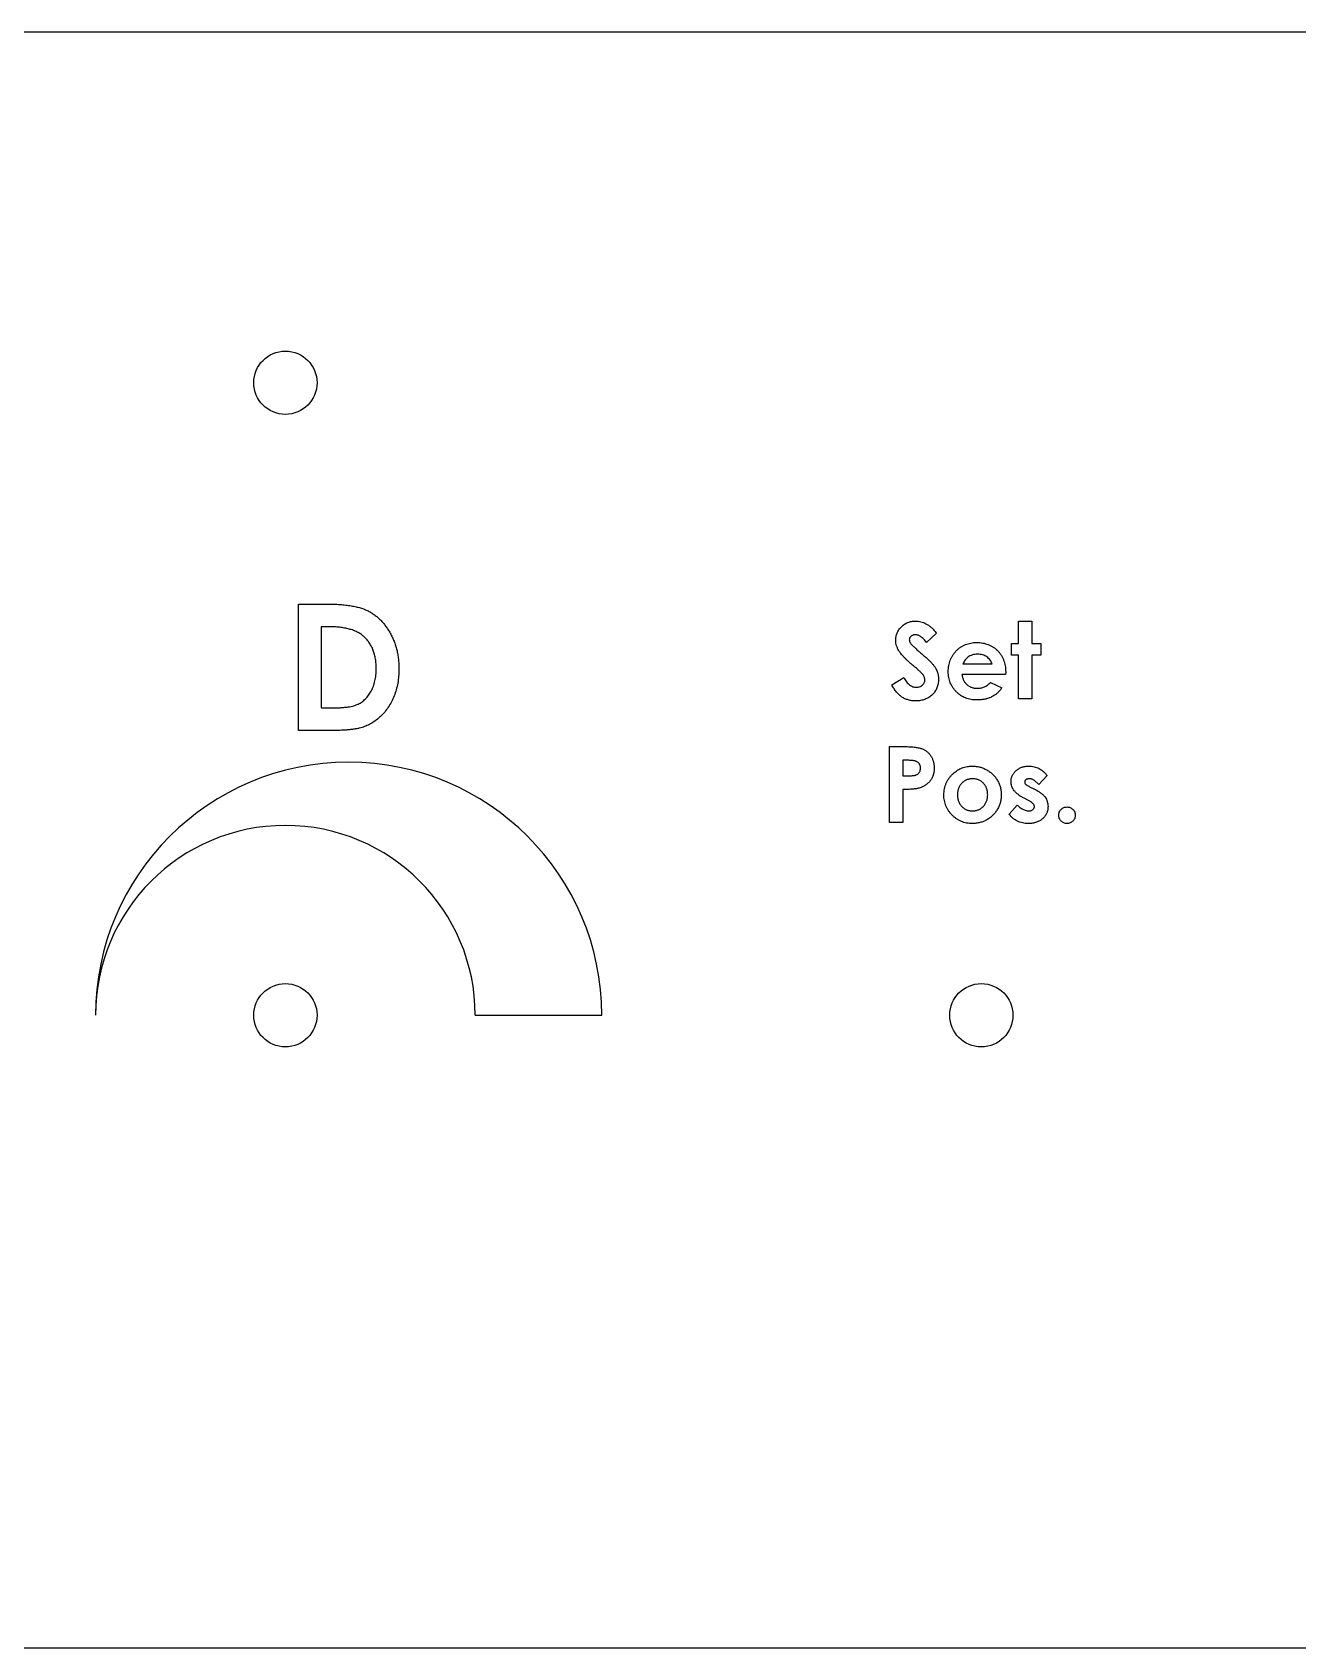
# Model space of a CAD drawing. Header units: inches. Extents: x -5 to 5, y -2.2 to 1.6.
# Drawn here: x 0 to 2.5, y -1.596 to 1.596 of the extents above; entities that cross this region are included whole.
import ezdxf

# ---------------------------------------------------------------- set-up
doc = ezdxf.new("R2010")
doc.units = ezdxf.units.IN
doc.header["$MEASUREMENT"] = 0

msp = doc.modelspace()

# ---------------------------------------------------------------- linework, layer by layer
at = {"color": 7, "linetype": 'Continuous', "lineweight": 25}
for p, q in [((5, 1.5963), (-5, 1.5963)), ((0.5256, 0.2162), (0.5256, 0.4662)), ((0.5256, 0.4662), (0.5822, 0.4662)), ((0.5876, 0.4214), (0.5705, 0.4214)), ((0.5705, 0.4214), (0.5705, 0.2611)), ((1.9481, 0.3884), (1.9481, 0.4326)), ((1.9481, 0.4326), (1.975, 0.4326)), ((1.975, 0.4326), (1.975, 0.3884)), ((1.7865, 0.4087), (1.7664, 0.3903)), ((1.9346, 0.3653), (1.9346, 0.3884)), ((1.9346, 0.3884), (1.9481, 0.3884)), ((1.975, 0.3884), (1.9923, 0.3884)), ((1.9923, 0.3884), (1.9923, 0.3653)), ((1.9481, 0.3653), (1.9346, 0.3653)), ((1.9481, 0.2787), (1.9481, 0.3653)), ((1.9923, 0.3653), (1.975, 0.3653)), ((1.975, 0.3653), (1.975, 0.2787)), ((1.6981, 0.3068), (1.7218, 0.321)), ((1.923, 0.3268), (1.8365, 0.3268)), ((1.8385, 0.348), (1.8962, 0.348)), ((1.9231, 0.3319), (1.923, 0.3268)), ((1.8928, 0.3113), (1.9154, 0.3006)), ((0.5705, 0.2611), (0.594, 0.2611)), ((1.975, 0.2787), (1.9481, 0.2787)), ((0.583, 0.2162), (0.5256, 0.2162)), ((1.6933, 0.0345), (1.6933, 0.1845)), ((1.6933, 0.1845), (1.7233, 0.1845)), ((1.7202, 0.1576), (1.7202, 0.1268)), ((1.7287, 0.1576), (1.7202, 0.1576)), ((1.7202, 0.1268), (1.7297, 0.1268)), ((1.7202, 0.0999), (1.7202, 0.0345)), ((1.9701, 0.1054), (1.9799, 0.1004)), ((2.0048, 0.1272), (1.9883, 0.1095)), ((1.9298, 0.051), (1.9461, 0.0691)), ((1.9682, 0.0781), (1.9593, 0.0826)), ((1.7202, 0.0345), (1.6933, 0.0345)), ((0.875, -0.3463), (1.125, -0.3463)), ((-5, -1.5963), (5, -1.5963))]:
    msp.add_line(p, q, dxfattribs=at)
for centre in [(0.5, 0.9037), (0.5, -0.3463), (1.875, -0.3463)]:
    msp.add_circle(centre, 0.0625, dxfattribs=at)
for centre, radius in [((0.625, -0.3463), 0.5), ((0.5, -0.3463), 0.375)]:
    msp.add_arc(centre, radius, 0, 180, dxfattribs=at)
for points, knots in [([(0.5822, 0.4662), (0.5866, 0.4662), (0.5951, 0.4661), (0.6075, 0.4655), (0.6189, 0.4644), (0.6296, 0.463), (0.6393, 0.4611), (0.6481, 0.4588), (0.6561, 0.4561), (0.6633, 0.4529), (0.6699, 0.4491), (0.6762, 0.445), (0.6821, 0.4402), (0.6877, 0.435), (0.693, 0.4292), (0.6981, 0.4229), (0.7028, 0.4161), (0.7072, 0.4088), (0.7113, 0.4011), (0.7148, 0.393), (0.7178, 0.3845), (0.7202, 0.3758), (0.7221, 0.3667), (0.7234, 0.3573), (0.7242, 0.3476), (0.7243, 0.3411), (0.7244, 0.3377)], [0, 0, 0, 0, 0.0601482, 0.1162671, 0.168654, 0.217399, 0.2624335, 0.3039327, 0.34226, 0.3774413, 0.4114061, 0.4453984, 0.4797664, 0.5145845, 0.5502137, 0.5870009, 0.624663, 0.6636155, 0.7034564, 0.7434502, 0.7840134, 0.8251325, 0.8672647, 0.9103065, 0.9544242, 1, 1, 1, 1]), ([(0.6559, 0.4013), (0.654, 0.403), (0.6502, 0.4063), (0.6436, 0.4103), (0.6362, 0.4138), (0.628, 0.4165), (0.6191, 0.4187), (0.6093, 0.4202), (0.5987, 0.4212), (0.5914, 0.4213), (0.5876, 0.4214)], [0, 0, 0, 0, 0.101663, 0.207636, 0.318745, 0.43668, 0.563507, 0.698681, 0.844447, 1, 1, 1, 1]), ([(1.7058, 0.3945), (1.7058, 0.3958), (1.7059, 0.3984), (1.7064, 0.4021), (1.7073, 0.4057), (1.7085, 0.4091), (1.7101, 0.4124), (1.7121, 0.4156), (1.7144, 0.4186), (1.7171, 0.4214), (1.72, 0.424), (1.723, 0.4263), (1.7263, 0.4283), (1.7298, 0.4299), (1.7334, 0.4311), (1.7372, 0.432), (1.7411, 0.4325), (1.7438, 0.4325), (1.7451, 0.4326)], [0, 0, 0, 0, 0.063173, 0.124457, 0.184841, 0.244567, 0.304319, 0.3652, 0.427421, 0.491262, 0.555499, 0.618605, 0.680495, 0.742473, 0.804991, 0.868252, 0.932887, 1, 1, 1, 1]), ([(1.7451, 0.4326), (1.7469, 0.4325), (1.7504, 0.4324), (1.7556, 0.4314), (1.7607, 0.4298), (1.7648, 0.4279), (1.7681, 0.426), (1.7706, 0.4243), (1.7731, 0.4224), (1.7757, 0.4202), (1.7783, 0.4177), (1.7811, 0.4149), (1.7838, 0.4119), (1.7856, 0.4098), (1.7865, 0.4087)], [0, 0, 0, 0, 0.10691, 0.212977, 0.319777, 0.428556, 0.485857, 0.546559, 0.611431, 0.679821, 0.753159, 0.830753, 0.913133, 1, 1, 1, 1]), ([(0.6795, 0.3385), (0.6794, 0.3418), (0.6793, 0.3482), (0.6782, 0.3575), (0.6764, 0.3663), (0.6737, 0.3744), (0.6705, 0.3821), (0.6663, 0.3891), (0.6616, 0.3956), (0.6578, 0.3994), (0.6559, 0.4013)], [0, 0, 0, 0, 0.142277, 0.277429, 0.406477, 0.530595, 0.650143, 0.766851, 0.883502, 1, 1, 1, 1]), ([(1.7436, 0.3419), (1.7417, 0.3435), (1.738, 0.3466), (1.7328, 0.3512), (1.7282, 0.3555), (1.724, 0.3595), (1.7204, 0.3632), (1.7173, 0.3666), (1.7148, 0.3698), (1.7121, 0.3735), (1.7096, 0.3781), (1.7074, 0.3836), (1.706, 0.3891), (1.7058, 0.3927), (1.7058, 0.3945)], [0, 0, 0, 0, 0.112125, 0.215201, 0.309902, 0.395959, 0.473447, 0.54214, 0.602523, 0.654726, 0.747804, 0.835278, 0.918925, 1, 1, 1, 1]), ([(1.7448, 0.4057), (1.744, 0.4056), (1.7423, 0.4056), (1.74, 0.405), (1.7379, 0.404), (1.7361, 0.4027), (1.7346, 0.4011), (1.7335, 0.3995), (1.7328, 0.3977), (1.7327, 0.3964), (1.7327, 0.3958)], [0, 0, 0, 0, 0.1481263, 0.2859929, 0.4166344, 0.5473799, 0.6715828, 0.7844007, 0.8932656, 1, 1, 1, 1]), ([(1.7327, 0.3958), (1.7327, 0.3952), (1.7328, 0.394), (1.7333, 0.3921), (1.7341, 0.3903), (1.7348, 0.3892), (1.7352, 0.3887)], [0, 0, 0, 0, 0.241881, 0.487115, 0.737838, 1, 1, 1, 1]), ([(1.7352, 0.3887), (1.7355, 0.3882), (1.7363, 0.3872), (1.7378, 0.3856), (1.7397, 0.3837), (1.7421, 0.3814), (1.7448, 0.3788), (1.748, 0.376), (1.7516, 0.3727), (1.7542, 0.3705), (1.7556, 0.3693)], [0, 0, 0, 0, 0.059234, 0.136349, 0.233805, 0.349411, 0.483179, 0.635967, 0.809243, 1, 1, 1, 1]), ([(1.7664, 0.3903), (1.7655, 0.3915), (1.7639, 0.3938), (1.7612, 0.397), (1.7585, 0.3996), (1.7558, 0.4018), (1.7531, 0.4035), (1.7504, 0.4047), (1.7476, 0.4055), (1.7457, 0.4056), (1.7448, 0.4057)], [0, 0, 0, 0, 0.16242, 0.311824, 0.448433, 0.573381, 0.689077, 0.797573, 0.900293, 1, 1, 1, 1]), ([(1.8096, 0.3329), (1.8097, 0.335), (1.8097, 0.3389), (1.8105, 0.3447), (1.8118, 0.3503), (1.8135, 0.3556), (1.8157, 0.3606), (1.8185, 0.3653), (1.8218, 0.3698), (1.8255, 0.374), (1.8296, 0.3778), (1.8339, 0.3812), (1.8386, 0.384), (1.8435, 0.3863), (1.8487, 0.3881), (1.8541, 0.3893), (1.8597, 0.3902), (1.8636, 0.3902), (1.8656, 0.3903)], [0, 0, 0, 0, 0.067451, 0.132706, 0.195663, 0.257481, 0.318729, 0.379576, 0.441281, 0.50399, 0.566629, 0.62786, 0.688183, 0.748487, 0.808936, 0.870587, 0.934225, 1, 1, 1, 1]), ([(1.8656, 0.3903), (1.8676, 0.3902), (1.8717, 0.3901), (1.8777, 0.3894), (1.8833, 0.3881), (1.8887, 0.3864), (1.8937, 0.3841), (1.8985, 0.3813), (1.903, 0.378), (1.9071, 0.3743), (1.9109, 0.3701), (1.9141, 0.3656), (1.9169, 0.3608), (1.9192, 0.3556), (1.9209, 0.3502), (1.9222, 0.3444), (1.923, 0.3382), (1.923, 0.334), (1.9231, 0.3319)], [0, 0, 0, 0, 0.0675, 0.132529, 0.19498, 0.255982, 0.315768, 0.37518, 0.435072, 0.495743, 0.556656, 0.616619, 0.676758, 0.737601, 0.799533, 0.863575, 0.930221, 1, 1, 1, 1]), ([(1.7556, 0.3693), (1.7568, 0.3682), (1.7592, 0.3661), (1.7626, 0.3632), (1.7656, 0.3605), (1.7682, 0.3582), (1.7705, 0.3562), (1.7723, 0.3545), (1.7737, 0.3532), (1.7745, 0.3523), (1.7749, 0.352)], [0, 0, 0, 0, 0.192953, 0.366184, 0.520457, 0.655012, 0.770624, 0.865677, 0.942675, 1, 1, 1, 1]), ([(1.7749, 0.352), (1.7762, 0.3506), (1.7787, 0.3478), (1.7821, 0.3435), (1.7848, 0.3394), (1.7869, 0.3352), (1.7885, 0.331), (1.7896, 0.3267), (1.7903, 0.3222), (1.7903, 0.3191), (1.7904, 0.3176)], [0, 0, 0, 0, 0.150833, 0.289954, 0.417139, 0.535255, 0.648751, 0.762405, 0.879827, 1, 1, 1, 1]), ([(1.8482, 0.3612), (1.8473, 0.3605), (1.8454, 0.359), (1.843, 0.3559), (1.8406, 0.3522), (1.8392, 0.3494), (1.8385, 0.348)], [0, 0, 0, 0, 0.205398, 0.437897, 0.702016, 1, 1, 1, 1]), ([(1.8678, 0.3672), (1.8659, 0.3671), (1.8624, 0.367), (1.8573, 0.3658), (1.8525, 0.364), (1.8496, 0.3621), (1.8482, 0.3612)], [0, 0, 0, 0, 0.261049, 0.510296, 0.754558, 1, 1, 1, 1]), ([(1.8962, 0.348), (1.8956, 0.3493), (1.8946, 0.3521), (1.8924, 0.3558), (1.8893, 0.3591), (1.8858, 0.362), (1.8818, 0.3643), (1.8774, 0.366), (1.8727, 0.367), (1.8694, 0.3671), (1.8678, 0.3672)], [0, 0, 0, 0, 0.1192798, 0.2371592, 0.3564895, 0.4809607, 0.6078294, 0.735017, 0.8646887, 1, 1, 1, 1]), ([(0.7244, 0.3377), (0.7242, 0.333), (0.724, 0.3237), (0.7222, 0.3101), (0.7192, 0.2971), (0.715, 0.2847), (0.7098, 0.2731), (0.7035, 0.2624), (0.6964, 0.2529), (0.6884, 0.2443), (0.6797, 0.237), (0.6707, 0.2308), (0.6613, 0.2258), (0.653, 0.2227), (0.6458, 0.2208), (0.6395, 0.2196), (0.6323, 0.2185), (0.6242, 0.2177), (0.6152, 0.217), (0.6053, 0.2166), (0.5945, 0.2163), (0.5869, 0.2163), (0.583, 0.2162)], [0, 0, 0, 0, 0.065773, 0.129478, 0.19143, 0.252446, 0.311787, 0.368818, 0.424092, 0.478492, 0.531394, 0.582004, 0.631201, 0.679503, 0.705561, 0.735222, 0.769132, 0.806858, 0.84893, 0.895117, 0.94547, 1, 1, 1, 1]), ([(0.594, 0.2611), (0.5967, 0.2611), (0.6021, 0.2611), (0.6098, 0.2616), (0.617, 0.2621), (0.6236, 0.263), (0.6296, 0.2639), (0.6349, 0.2653), (0.6398, 0.2668), (0.644, 0.2686), (0.6479, 0.2707), (0.6515, 0.2731), (0.655, 0.2759), (0.6583, 0.2789), (0.6614, 0.2823), (0.6643, 0.286), (0.6671, 0.29), (0.6696, 0.2943), (0.6719, 0.2989), (0.674, 0.3038), (0.6757, 0.309), (0.6771, 0.3144), (0.6781, 0.3201), (0.679, 0.326), (0.6794, 0.3322), (0.6795, 0.3364), (0.6795, 0.3385)], [0, 0, 0, 0, 0.062615, 0.120429, 0.174199, 0.223725, 0.269028, 0.310765, 0.348115, 0.382378, 0.414753, 0.447195, 0.480045, 0.513739, 0.547963, 0.582918, 0.619315, 0.657124, 0.695687, 0.735514, 0.775823, 0.817652, 0.860743, 0.905387, 0.951998, 1, 1, 1, 1]), ([(1.7218, 0.321), (1.7226, 0.3195), (1.7243, 0.3166), (1.7271, 0.3127), (1.7301, 0.3093), (1.7331, 0.3066), (1.7362, 0.3045), (1.7395, 0.3029), (1.7429, 0.302), (1.7452, 0.3019), (1.7463, 0.3018)], [0, 0, 0, 0, 0.160458, 0.307612, 0.442139, 0.566229, 0.681222, 0.789558, 0.895029, 1, 1, 1, 1]), ([(1.7635, 0.316), (1.7634, 0.3169), (1.7633, 0.3186), (1.7626, 0.3212), (1.7614, 0.3238), (1.7601, 0.3259), (1.7587, 0.3277), (1.7573, 0.3292), (1.7557, 0.3309), (1.7538, 0.3328), (1.7516, 0.3348), (1.7492, 0.337), (1.7465, 0.3394), (1.7446, 0.341), (1.7436, 0.3419)], [0, 0, 0, 0, 0.076347, 0.155091, 0.238352, 0.328404, 0.379384, 0.439618, 0.509831, 0.588875, 0.677436, 0.775547, 0.882636, 1, 1, 1, 1]), ([(1.8668, 0.2768), (1.8647, 0.2769), (1.8607, 0.2769), (1.8548, 0.2777), (1.8491, 0.279), (1.8438, 0.2807), (1.8388, 0.283), (1.834, 0.2858), (1.8296, 0.289), (1.8255, 0.2928), (1.8218, 0.2969), (1.8185, 0.3013), (1.8158, 0.3059), (1.8135, 0.3108), (1.8118, 0.316), (1.8105, 0.3214), (1.8097, 0.3271), (1.8097, 0.331), (1.8096, 0.3329)], [0, 0, 0, 0, 0.068973, 0.135079, 0.198876, 0.261192, 0.322136, 0.383017, 0.444315, 0.506363, 0.568185, 0.628944, 0.689079, 0.748666, 0.809078, 0.870918, 0.93437, 1, 1, 1, 1]), ([(1.8365, 0.3268), (1.8367, 0.3258), (1.8371, 0.3238), (1.8378, 0.321), (1.8388, 0.3183), (1.8399, 0.3157), (1.8412, 0.3133), (1.8428, 0.3111), (1.8445, 0.309), (1.8465, 0.3071), (1.8485, 0.3054), (1.8508, 0.3039), (1.8532, 0.3027), (1.8557, 0.3017), (1.8583, 0.3009), (1.8611, 0.3003), (1.8641, 0.3), (1.8661, 0.2999), (1.8671, 0.2999)], [0, 0, 0, 0, 0.068206, 0.13403, 0.198035, 0.259813, 0.320405, 0.380626, 0.441026, 0.501202, 0.561691, 0.621161, 0.680802, 0.740903, 0.802582, 0.866186, 0.9316, 1, 1, 1, 1]), ([(1.7453, 0.2749), (1.7441, 0.2749), (1.7415, 0.275), (1.7378, 0.2753), (1.7342, 0.2759), (1.7307, 0.2768), (1.7273, 0.2779), (1.7241, 0.2792), (1.7209, 0.2807), (1.718, 0.2825), (1.7151, 0.2846), (1.7123, 0.287), (1.7097, 0.2896), (1.7071, 0.2925), (1.7047, 0.2957), (1.7024, 0.2991), (1.7001, 0.3029), (1.6988, 0.3055), (1.6981, 0.3068)], [0, 0, 0, 0, 0.063551, 0.125868, 0.18624, 0.244977, 0.303358, 0.36123, 0.418489, 0.475937, 0.534204, 0.594059, 0.655469, 0.718772, 0.784975, 0.853522, 0.925182, 1, 1, 1, 1]), ([(1.7904, 0.3176), (1.7904, 0.3161), (1.7903, 0.3131), (1.7897, 0.3088), (1.7887, 0.3046), (1.7873, 0.3007), (1.7856, 0.2969), (1.7834, 0.2934), (1.7809, 0.29), (1.7779, 0.2869), (1.7747, 0.2841), (1.7712, 0.2816), (1.7675, 0.2795), (1.7635, 0.2778), (1.7593, 0.2765), (1.7549, 0.2756), (1.7502, 0.275), (1.747, 0.2749), (1.7453, 0.2749)], [0, 0, 0, 0, 0.0652009, 0.1279265, 0.1890469, 0.2485437, 0.3076071, 0.3672477, 0.4269631, 0.4886171, 0.5503919, 0.6113307, 0.6725561, 0.7340242, 0.7973406, 0.8622496, 0.9296255, 1, 1, 1, 1]), ([(1.7463, 0.3018), (1.7475, 0.3019), (1.7498, 0.302), (1.753, 0.3028), (1.756, 0.3041), (1.7585, 0.306), (1.7607, 0.3082), (1.7623, 0.3106), (1.7633, 0.3133), (1.7634, 0.3151), (1.7635, 0.316)], [0, 0, 0, 0, 0.141986, 0.275473, 0.404346, 0.53543, 0.661427, 0.777867, 0.88828, 1, 1, 1, 1]), ([(1.9154, 0.3006), (1.9147, 0.2996), (1.9133, 0.2976), (1.911, 0.2949), (1.9086, 0.2923), (1.9061, 0.29), (1.9035, 0.2878), (1.9008, 0.2859), (1.8979, 0.2842), (1.895, 0.2826), (1.892, 0.2812), (1.8888, 0.2801), (1.8855, 0.279), (1.882, 0.2782), (1.8784, 0.2776), (1.8747, 0.2771), (1.8708, 0.2769), (1.8681, 0.2768), (1.8668, 0.2768)], [0, 0, 0, 0, 0.0642597, 0.1273282, 0.18942, 0.250008, 0.3093311, 0.3683866, 0.4271417, 0.4856871, 0.5445048, 0.6045863, 0.6658315, 0.7286686, 0.793472, 0.8599139, 0.9287016, 1, 1, 1, 1]), ([(1.8671, 0.2999), (1.8683, 0.2999), (1.8708, 0.3), (1.8743, 0.3006), (1.8778, 0.3014), (1.8811, 0.3027), (1.8842, 0.3043), (1.8873, 0.3063), (1.8902, 0.3086), (1.8919, 0.3104), (1.8928, 0.3113)], [0, 0, 0, 0, 0.127629, 0.25134, 0.372249, 0.494281, 0.61618, 0.739791, 0.867336, 1, 1, 1, 1]), ([(1.7233, 0.1845), (1.7253, 0.1845), (1.7291, 0.1845), (1.7345, 0.1843), (1.7396, 0.1839), (1.7442, 0.1835), (1.7484, 0.1828), (1.7521, 0.1821), (1.7555, 0.1812), (1.7585, 0.1801), (1.7611, 0.1789), (1.7636, 0.1776), (1.766, 0.176), (1.7682, 0.1743), (1.7702, 0.1724), (1.7722, 0.1703), (1.7739, 0.1681), (1.7755, 0.1657), (1.777, 0.1632), (1.7783, 0.1605), (1.7793, 0.1577), (1.7802, 0.1548), (1.7809, 0.1517), (1.7814, 0.1486), (1.7817, 0.1453), (1.7817, 0.143), (1.7817, 0.1419)], [0, 0, 0, 0, 0.070781, 0.136552, 0.197012, 0.252923, 0.303687, 0.349719, 0.39124, 0.428479, 0.463057, 0.49715, 0.531002, 0.564226, 0.597701, 0.631421, 0.665597, 0.700451, 0.735881, 0.771092, 0.806975, 0.843534, 0.88094, 0.919294, 0.95918, 1, 1, 1, 1]), ([(1.7477, 0.1546), (1.7473, 0.1548), (1.7463, 0.1554), (1.7445, 0.156), (1.7426, 0.1565), (1.7403, 0.1569), (1.7378, 0.1572), (1.735, 0.1574), (1.7319, 0.1575), (1.7298, 0.1576), (1.7287, 0.1576)], [0, 0, 0, 0, 0.082101, 0.173825, 0.278953, 0.396639, 0.527316, 0.671298, 0.828754, 1, 1, 1, 1]), ([(1.7297, 0.1268), (1.7315, 0.1268), (1.7346, 0.1268), (1.739, 0.1271), (1.7425, 0.1276), (1.7453, 0.1282), (1.7474, 0.1292), (1.7493, 0.1303), (1.7509, 0.1317), (1.7523, 0.1334), (1.7535, 0.1352), (1.7542, 0.1373), (1.7547, 0.1396), (1.7548, 0.1411), (1.7548, 0.1419)], [0, 0, 0, 0, 0.15516, 0.285496, 0.390503, 0.470975, 0.538446, 0.603655, 0.666587, 0.730199, 0.794945, 0.860228, 0.928121, 1, 1, 1, 1]), ([(1.7548, 0.1419), (1.7548, 0.1426), (1.7547, 0.144), (1.7544, 0.146), (1.7539, 0.1478), (1.7531, 0.1495), (1.7521, 0.151), (1.7508, 0.1524), (1.7494, 0.1536), (1.7483, 0.1543), (1.7477, 0.1546)], [0, 0, 0, 0, 0.137788, 0.267341, 0.390444, 0.511778, 0.629509, 0.747829, 0.871885, 1, 1, 1, 1]), ([(1.7817, 0.1419), (1.7817, 0.1406), (1.7817, 0.1382), (1.7813, 0.1346), (1.7806, 0.1311), (1.7797, 0.1278), (1.7785, 0.1247), (1.7771, 0.1217), (1.7754, 0.1189), (1.7734, 0.1163), (1.7713, 0.1139), (1.7689, 0.1116), (1.7663, 0.1096), (1.7636, 0.1077), (1.7606, 0.106), (1.7575, 0.1045), (1.7542, 0.1032), (1.7519, 0.1025), (1.7508, 0.1022)], [0, 0, 0, 0, 0.068875, 0.135349, 0.199289, 0.26155, 0.322915, 0.382772, 0.442844, 0.502652, 0.562749, 0.62274, 0.682687, 0.743329, 0.805013, 0.868067, 0.933111, 1, 1, 1, 1]), ([(1.801, 0.0892), (1.801, 0.0913), (1.8011, 0.0954), (1.802, 0.1013), (1.8035, 0.107), (1.8055, 0.1124), (1.8082, 0.1176), (1.8114, 0.1225), (1.8152, 0.1271), (1.8181, 0.1299), (1.8196, 0.1314)], [0, 0, 0, 0, 0.130489, 0.256474, 0.379237, 0.500978, 0.622367, 0.744855, 0.870259, 1, 1, 1, 1]), ([(1.8196, 0.1314), (1.8209, 0.1325), (1.8236, 0.1349), (1.828, 0.1378), (1.8324, 0.1404), (1.837, 0.1425), (1.8418, 0.144), (1.8468, 0.1452), (1.8519, 0.1459), (1.8553, 0.146), (1.857, 0.146)], [0, 0, 0, 0, 0.131014, 0.258464, 0.38258, 0.504991, 0.627227, 0.749297, 0.87369, 1, 1, 1, 1]), ([(1.857, 0.146), (1.8583, 0.146), (1.8608, 0.146), (1.8646, 0.1456), (1.8683, 0.145), (1.8719, 0.1442), (1.8755, 0.1431), (1.879, 0.1418), (1.8825, 0.1403), (1.8858, 0.1384), (1.8891, 0.1365), (1.8922, 0.1343), (1.8951, 0.132), (1.8979, 0.1295), (1.9004, 0.1267), (1.9028, 0.1239), (1.9049, 0.1209), (1.9069, 0.1177), (1.9087, 0.1144), (1.9102, 0.111), (1.9115, 0.1076), (1.9126, 0.1041), (1.9134, 0.1005), (1.914, 0.0968), (1.9144, 0.0931), (1.9144, 0.0907), (1.9144, 0.0894)], [0, 0, 0, 0, 0.0425985, 0.0843643, 0.1261423, 0.1677058, 0.209066, 0.2509729, 0.2931485, 0.3360415, 0.3787612, 0.4208927, 0.4626222, 0.5039144, 0.5451876, 0.5861381, 0.6277219, 0.6695845, 0.7114324, 0.7526905, 0.7939705, 0.8345917, 0.8755766, 0.9166395, 0.9580717, 1, 1, 1, 1]), ([(1.9337, 0.1154), (1.9337, 0.1164), (1.9337, 0.1185), (1.9342, 0.1215), (1.935, 0.1244), (1.9361, 0.1271), (1.9375, 0.1298), (1.9392, 0.1324), (1.9413, 0.1348), (1.9436, 0.1371), (1.9461, 0.1392), (1.9489, 0.141), (1.9518, 0.1426), (1.9549, 0.1438), (1.9582, 0.1448), (1.9617, 0.1455), (1.9653, 0.146), (1.9678, 0.146), (1.969, 0.146)], [0, 0, 0, 0, 0.05994, 0.117671, 0.174928, 0.2318, 0.288964, 0.34788, 0.407953, 0.471049, 0.534885, 0.597952, 0.661311, 0.725346, 0.790908, 0.857857, 0.927407, 1, 1, 1, 1]), ([(1.969, 0.146), (1.9708, 0.146), (1.9742, 0.1459), (1.9793, 0.1449), (1.9843, 0.1434), (1.989, 0.1413), (1.9935, 0.1386), (1.9977, 0.1353), (2.0015, 0.1315), (2.0037, 0.1287), (2.0048, 0.1272)], [0, 0, 0, 0, 0.124574, 0.247257, 0.369333, 0.493143, 0.618176, 0.742425, 0.869285, 1, 1, 1, 1]), ([(1.7508, 0.1022), (1.75, 0.102), (1.7483, 0.1016), (1.7456, 0.1011), (1.7424, 0.1008), (1.7388, 0.1004), (1.7347, 0.1002), (1.7303, 0.1), (1.7254, 0.0999), (1.722, 0.0999), (1.7202, 0.0999)], [0, 0, 0, 0, 0.0773727, 0.1676143, 0.2721083, 0.390016, 0.5213633, 0.6672723, 0.8268095, 1, 1, 1, 1]), ([(1.8576, 0.121), (1.8566, 0.121), (1.8545, 0.1209), (1.8515, 0.1206), (1.8487, 0.1198), (1.8459, 0.1189), (1.8433, 0.1176), (1.8408, 0.1161), (1.8385, 0.1142), (1.8363, 0.1122), (1.8343, 0.1099), (1.8326, 0.1074), (1.8311, 0.1048), (1.83, 0.102), (1.829, 0.0991), (1.8284, 0.096), (1.8279, 0.0928), (1.8279, 0.0906), (1.8279, 0.0895)], [0, 0, 0, 0, 0.064416, 0.126803, 0.187423, 0.246518, 0.306285, 0.365703, 0.426477, 0.488622, 0.550895, 0.612679, 0.673914, 0.735734, 0.798735, 0.86329, 0.930665, 1, 1, 1, 1]), ([(1.8875, 0.0895), (1.8875, 0.0906), (1.8874, 0.0928), (1.887, 0.0961), (1.8864, 0.0992), (1.8854, 0.1022), (1.8843, 0.105), (1.8828, 0.1076), (1.8811, 0.11), (1.8791, 0.1123), (1.877, 0.1143), (1.8747, 0.1162), (1.8722, 0.1177), (1.8695, 0.1189), (1.8668, 0.1199), (1.8639, 0.1206), (1.8608, 0.1209), (1.8587, 0.121), (1.8576, 0.121)], [0, 0, 0, 0, 0.070243, 0.13784, 0.202698, 0.265406, 0.326938, 0.388125, 0.449117, 0.511101, 0.572086, 0.632197, 0.691339, 0.750564, 0.810546, 0.871335, 0.934654, 1, 1, 1, 1]), ([(1.9593, 0.0826), (1.9573, 0.0837), (1.9534, 0.0858), (1.9482, 0.0894), (1.9437, 0.0932), (1.9401, 0.0972), (1.9372, 0.1014), (1.9351, 0.1059), (1.9339, 0.1106), (1.9337, 0.1138), (1.9337, 0.1154)], [0, 0, 0, 0, 0.157, 0.301381, 0.433469, 0.556161, 0.67109, 0.781738, 0.890052, 1, 1, 1, 1]), ([(1.9701, 0.121), (1.9694, 0.121), (1.9681, 0.121), (1.9662, 0.1206), (1.9645, 0.12), (1.9631, 0.1192), (1.962, 0.1182), (1.9612, 0.117), (1.9606, 0.1157), (1.9606, 0.1148), (1.9606, 0.1143)], [0, 0, 0, 0, 0.1618835, 0.3099566, 0.4429114, 0.569225, 0.6852435, 0.7915512, 0.8931671, 1, 1, 1, 1]), ([(1.9606, 0.1143), (1.9607, 0.1136), (1.9608, 0.1122), (1.9619, 0.1105), (1.9634, 0.1092), (1.9651, 0.1081), (1.9674, 0.1067), (1.9692, 0.1059), (1.9701, 0.1054)], [0, 0, 0, 0, 0.152784, 0.317008, 0.424889, 0.573382, 0.764472, 1, 1, 1, 1]), ([(1.9883, 0.1095), (1.9875, 0.1104), (1.9859, 0.1122), (1.9835, 0.1145), (1.9812, 0.1165), (1.9789, 0.1182), (1.9766, 0.1194), (1.9744, 0.1204), (1.9723, 0.1209), (1.9708, 0.121), (1.9701, 0.121)], [0, 0, 0, 0, 0.165956, 0.317411, 0.45695, 0.583327, 0.699846, 0.806829, 0.906116, 1, 1, 1, 1]), ([(1.9799, 0.1004), (1.9811, 0.0998), (1.9835, 0.0986), (1.9869, 0.0966), (1.99, 0.0947), (1.9928, 0.0927), (1.9953, 0.0908), (1.9975, 0.0888), (1.9994, 0.0868), (2.0015, 0.0842), (2.0036, 0.0806), (2.0054, 0.0761), (2.0065, 0.0712), (2.0067, 0.0678), (2.0067, 0.066)], [0, 0, 0, 0, 0.089724, 0.174082, 0.252553, 0.325977, 0.394598, 0.457803, 0.516846, 0.571622, 0.676719, 0.781024, 0.887781, 1, 1, 1, 1]), ([(1.8572, 0.0326), (1.8552, 0.0326), (1.8515, 0.0327), (1.846, 0.0335), (1.8406, 0.0348), (1.8355, 0.0366), (1.8306, 0.0389), (1.826, 0.0418), (1.8215, 0.0452), (1.8173, 0.049), (1.8135, 0.0532), (1.8102, 0.0577), (1.8073, 0.0624), (1.805, 0.0674), (1.8032, 0.0725), (1.8019, 0.0779), (1.8011, 0.0835), (1.801, 0.0873), (1.801, 0.0892)], [0, 0, 0, 0, 0.064375, 0.126884, 0.188201, 0.248894, 0.309599, 0.371125, 0.433466, 0.498143, 0.562593, 0.625474, 0.687114, 0.748125, 0.809457, 0.871431, 0.934611, 1, 1, 1, 1]), ([(1.8279, 0.0895), (1.8279, 0.0883), (1.8279, 0.086), (1.8283, 0.0827), (1.829, 0.0796), (1.8299, 0.0766), (1.8311, 0.0738), (1.8326, 0.0711), (1.8343, 0.0686), (1.8362, 0.0664), (1.8384, 0.0643), (1.8407, 0.0625), (1.8432, 0.061), (1.8458, 0.0597), (1.8485, 0.0588), (1.8514, 0.0581), (1.8544, 0.0577), (1.8565, 0.0576), (1.8575, 0.0576)], [0, 0, 0, 0, 0.071358, 0.139456, 0.204809, 0.268587, 0.330587, 0.392213, 0.45361, 0.515092, 0.576402, 0.636039, 0.695407, 0.753981, 0.813285, 0.873377, 0.935374, 1, 1, 1, 1]), ([(1.9144, 0.0894), (1.9144, 0.0881), (1.9144, 0.0856), (1.914, 0.0819), (1.9134, 0.0782), (1.9126, 0.0746), (1.9115, 0.0711), (1.9102, 0.0676), (1.9086, 0.0642), (1.9069, 0.0608), (1.9049, 0.0576), (1.9027, 0.0545), (1.9004, 0.0517), (1.8979, 0.049), (1.8952, 0.0465), (1.8923, 0.0441), (1.8893, 0.042), (1.8861, 0.04), (1.8828, 0.0383), (1.8794, 0.0367), (1.8759, 0.0355), (1.8723, 0.0344), (1.8686, 0.0336), (1.8649, 0.033), (1.861, 0.0326), (1.8585, 0.0326), (1.8572, 0.0326)], [0, 0, 0, 0, 0.042168, 0.083839, 0.125192, 0.166335, 0.207602, 0.24867, 0.290582, 0.332926, 0.374978, 0.416741, 0.457857, 0.498809, 0.539516, 0.58042, 0.62191, 0.663502, 0.705394, 0.746864, 0.788245, 0.829736, 0.871532, 0.913825, 0.956495, 1, 1, 1, 1]), ([(1.8575, 0.0576), (1.8586, 0.0576), (1.8607, 0.0577), (1.8637, 0.0581), (1.8666, 0.0588), (1.8693, 0.0598), (1.872, 0.061), (1.8744, 0.0626), (1.8768, 0.0644), (1.879, 0.0665), (1.881, 0.0688), (1.8827, 0.0713), (1.8842, 0.0739), (1.8854, 0.0767), (1.8864, 0.0797), (1.887, 0.0828), (1.8875, 0.0861), (1.8875, 0.0883), (1.8875, 0.0895)], [0, 0, 0, 0, 0.064469, 0.126397, 0.186939, 0.246099, 0.305348, 0.364572, 0.424924, 0.486952, 0.54955, 0.611149, 0.672922, 0.73501, 0.798049, 0.862643, 0.930041, 1, 1, 1, 1]), ([(1.9461, 0.0691), (1.9469, 0.0683), (1.9485, 0.0666), (1.9512, 0.0644), (1.954, 0.0624), (1.957, 0.0607), (1.96, 0.0594), (1.9629, 0.0584), (1.9656, 0.0577), (1.9673, 0.0576), (1.9681, 0.0576)], [0, 0, 0, 0, 0.135983, 0.26997, 0.405476, 0.542301, 0.67431, 0.792959, 0.90173, 1, 1, 1, 1]), ([(2.0067, 0.066), (2.0067, 0.0649), (2.0066, 0.0626), (2.0061, 0.0592), (2.0053, 0.056), (2.0042, 0.0529), (2.0026, 0.0499), (2.0008, 0.0472), (1.9986, 0.0445), (1.9961, 0.0421), (1.9934, 0.0398), (1.9904, 0.0379), (1.9872, 0.0362), (1.9837, 0.0349), (1.98, 0.0339), (1.9761, 0.0331), (1.972, 0.0327), (1.9691, 0.0326), (1.9677, 0.0326)], [0, 0, 0, 0, 0.0610375, 0.1194667, 0.1770912, 0.2338017, 0.290658, 0.3481694, 0.4066751, 0.4674631, 0.5293047, 0.5911617, 0.6538426, 0.7175075, 0.7836339, 0.8526055, 0.9244095, 1, 1, 1, 1]), ([(1.9681, 0.0576), (1.969, 0.0576), (1.9706, 0.0577), (1.9729, 0.0581), (1.9749, 0.0589), (1.9766, 0.0601), (1.978, 0.0614), (1.979, 0.0628), (1.9797, 0.0644), (1.9798, 0.0655), (1.9798, 0.066)], [0, 0, 0, 0, 0.156876, 0.30156, 0.436096, 0.564305, 0.685772, 0.795668, 0.897268, 1, 1, 1, 1]), ([(1.9798, 0.066), (1.9798, 0.0665), (1.9797, 0.0676), (1.9791, 0.0692), (1.9782, 0.0707), (1.9769, 0.0722), (1.9752, 0.0738), (1.9732, 0.0752), (1.9709, 0.0768), (1.9691, 0.0777), (1.9682, 0.0781)], [0, 0, 0, 0, 0.088083, 0.180852, 0.282345, 0.395671, 0.521905, 0.665304, 0.824226, 1, 1, 1, 1]), ([(2.0279, 0.049), (2.0279, 0.0501), (2.028, 0.0522), (2.029, 0.0553), (2.0305, 0.0581), (2.0326, 0.0606), (2.0351, 0.0627), (2.0379, 0.0642), (2.041, 0.0651), (2.0431, 0.0652), (2.0442, 0.0653)], [0, 0, 0, 0, 0.128226, 0.2505307, 0.3726388, 0.4998332, 0.6271786, 0.7498418, 0.8729405, 1, 1, 1, 1]), ([(2.0442, 0.0653), (2.0453, 0.0652), (2.0475, 0.0651), (2.0505, 0.0642), (2.0533, 0.0626), (2.0558, 0.0606), (2.0579, 0.0581), (2.0595, 0.0553), (2.0604, 0.0522), (2.0605, 0.0501), (2.0606, 0.049)], [0, 0, 0, 0, 0.12712, 0.250277, 0.371969, 0.499375, 0.62663, 0.749351, 0.871713, 1, 1, 1, 1]), ([(1.9677, 0.0326), (1.9657, 0.0326), (1.962, 0.0328), (1.9564, 0.0336), (1.9512, 0.0351), (1.9463, 0.0371), (1.9417, 0.0397), (1.9374, 0.0429), (1.9334, 0.0466), (1.931, 0.0495), (1.9298, 0.051)], [0, 0, 0, 0, 0.132113, 0.259326, 0.382032, 0.502496, 0.623101, 0.745417, 0.869866, 1, 1, 1, 1]), ([(2.0442, 0.0326), (2.0431, 0.0326), (2.041, 0.0327), (2.0379, 0.0337), (2.0351, 0.0352), (2.0326, 0.0373), (2.0305, 0.0398), (2.029, 0.0427), (2.028, 0.0457), (2.0279, 0.0479), (2.0279, 0.049)], [0, 0, 0, 0, 0.126678, 0.249735, 0.372031, 0.499739, 0.627447, 0.750221, 0.872159, 1, 1, 1, 1]), ([(2.0606, 0.049), (2.0605, 0.0479), (2.0604, 0.0457), (2.0595, 0.0427), (2.0579, 0.0398), (2.0558, 0.0373), (2.0533, 0.0352), (2.0505, 0.0337), (2.0475, 0.0327), (2.0453, 0.0326), (2.0442, 0.0326)], [0, 0, 0, 0, 0.127902, 0.249898, 0.37328, 0.501049, 0.628817, 0.750146, 0.873261, 1, 1, 1, 1])]:
    msp.add_open_spline(points, degree=3, knots=knots, dxfattribs=at)

doc.saveas('drawing.dxf')
